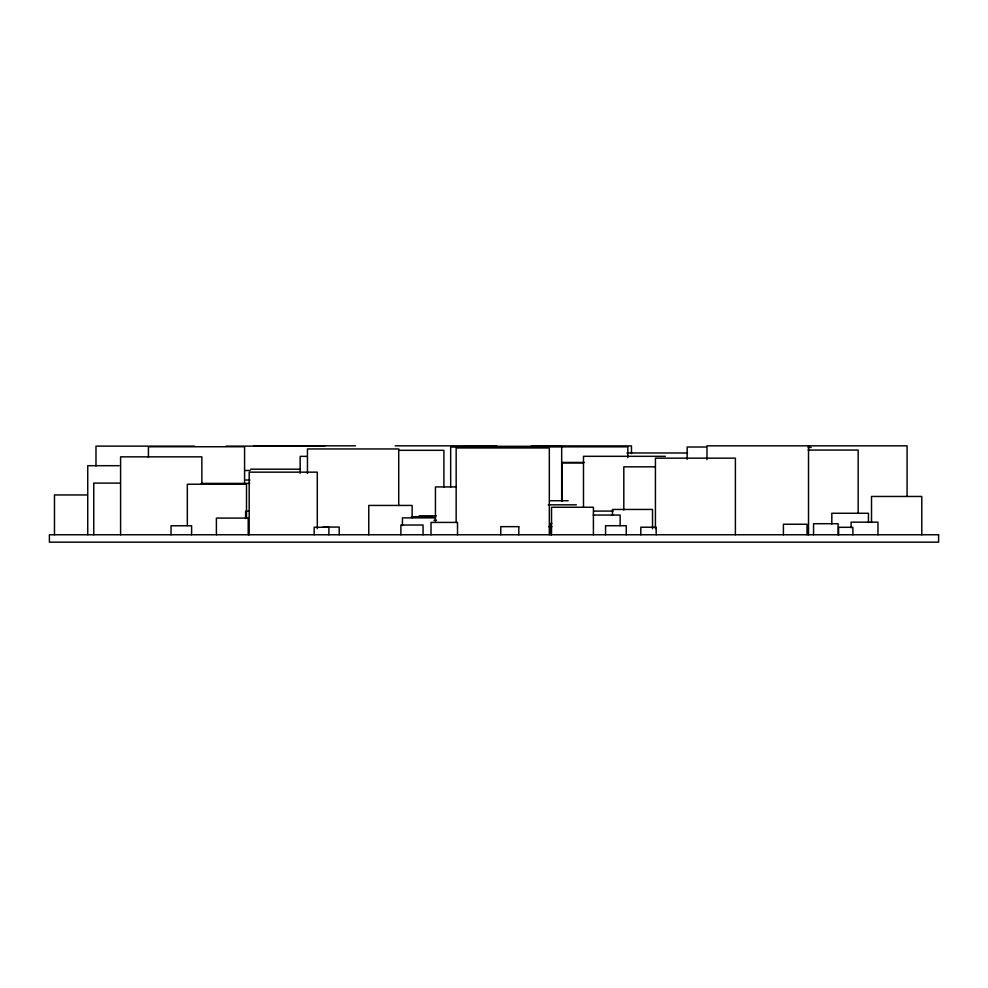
<?xml version="1.0" encoding="UTF-8"?>
<svg xmlns="http://www.w3.org/2000/svg" width="988" height="988" viewBox="0 0 988 988"><rect width="100%" height="100%" fill="white"/><g stroke="black" fill="none" stroke-linecap="round" stroke-linejoin="round"><path stroke-width="1.48" d="M253.83 445.835L355.507 445.835M395.175 445.835L496.729 445.835M531.235 445.897L631.468 445.897L631.468 453.554M194.55 446.131L95.984 446.131L95.984 465.99M226.141 446.131L324.694 446.131M464.002 446.317L561.678 446.317L561.678 501.212M531.976 446.848L627.825 446.848L627.825 457.654M546.043 447.021L450.676 447.021L450.676 487.047M706.259 447.008L687.154 447.008L687.154 459.321M808.209 447.465L811.185 447.465M808.122 450.071L858.164 450.071L858.164 513.204M399.374 450.318L443.908 450.318L443.908 487.17M626.948 452.986L687.525 452.986M306.663 456.37L300.167 456.37L300.167 473.277M665.307 456.32L583.488 456.32L583.488 507.079M584.439 462.446L562.221 462.446L562.221 500.904M562.864 462.866L582.562 462.866M119.14 465.694L87.734 465.694L87.734 534.755M654.822 466.83L623.811 466.83L623.811 510.055M250.668 469.189L300.5 469.189M245.234 470.486L250.174 470.486M245.802 480.032L249.952 480.032M119.474 483.107L93.749 483.107L93.749 534.755M201.256 483.391L249.581 483.391M455.999 486.923L435.449 486.923L435.449 522.417M87.401 494.951L54.476 494.951L54.476 534.755M549.637 500.718L568.162 500.718M548.291 504.831L576.387 504.831M593.763 511.08L613.066 511.08M249.445 511.253L245.617 511.253L245.617 518.601M593.245 515.044L620.143 515.044L620.143 525.665M419.221 515.86L436.288 515.86M411.379 516.687L432.707 516.687M434.461 517.873L402.425 517.873L402.425 525.542M434.016 520.281L436.461 520.281M551.86 523.269L551.069 523.269L551.069 534.755M518.774 526.653L500.793 526.653L500.78 534.755M548.92 526.752L551.909 526.752M323.039 527.073L339.205 527.073L339.217 534.755M921.779 534.755L921.779 496.458L871.515 496.458L871.515 522.504M907.083 496.433L907.083 445.835L706.976 445.835L706.976 459.63M877.974 534.755L877.974 522.158L851.137 522.158L851.137 527.753M868.452 522.479L868.452 513.266L831.822 513.266L831.822 524.011M852.891 534.755L852.891 527.308L838.614 527.308L838.602 534.755M838.096 534.755L838.096 523.702L813.556 523.702L813.556 534.755M808.517 445.835L808.517 534.755M807.023 534.755L807.023 524.245L783.41 524.245L783.41 534.755M735.393 534.755L735.393 458.16L655.427 458.16L655.427 528.629M656.168 534.755L656.168 527.209L640.829 527.209L640.804 534.755M652.525 528.802L652.525 509.45L612.498 509.45L612.498 515.403M626.256 534.755L626.256 525.715L605.57 525.715L605.57 534.755M593.405 534.755L593.405 507.252L551.526 507.252L551.526 534.755M549.328 534.755L549.328 447.959L456.16 447.959L456.16 522.578M518.799 526.653L518.799 534.755M457.506 534.755L457.506 522.417L431.027 522.417L431.027 534.755M423.062 534.755L423.062 525.023L400.881 525.023L400.881 534.755M412.132 517.774L412.132 505.436L368.771 505.436L368.771 534.755M398.72 505.646L398.72 448.96L307.453 448.96L307.453 473.474M328.893 534.755L328.893 527.271L314.172 527.271L314.159 534.755M317.296 528.654L317.296 472.153L249.186 472.153L249.186 534.755M248.21 534.755L248.21 518.083L216.397 518.083L216.397 534.755M246.506 517.91L246.506 484.219L187.325 484.219L187.325 525.567M244.579 483.169L244.579 446.749L148.422 446.749L148.422 457.37M201.861 484.342L201.861 456.851L120.585 456.851L120.585 534.755M191.61 534.755L191.61 525.764L171.035 525.764L171.035 534.755M938.6 534.755L49.4 534.755L49.4 542.165L938.6 542.165L938.6 534.755"/></g></svg>
